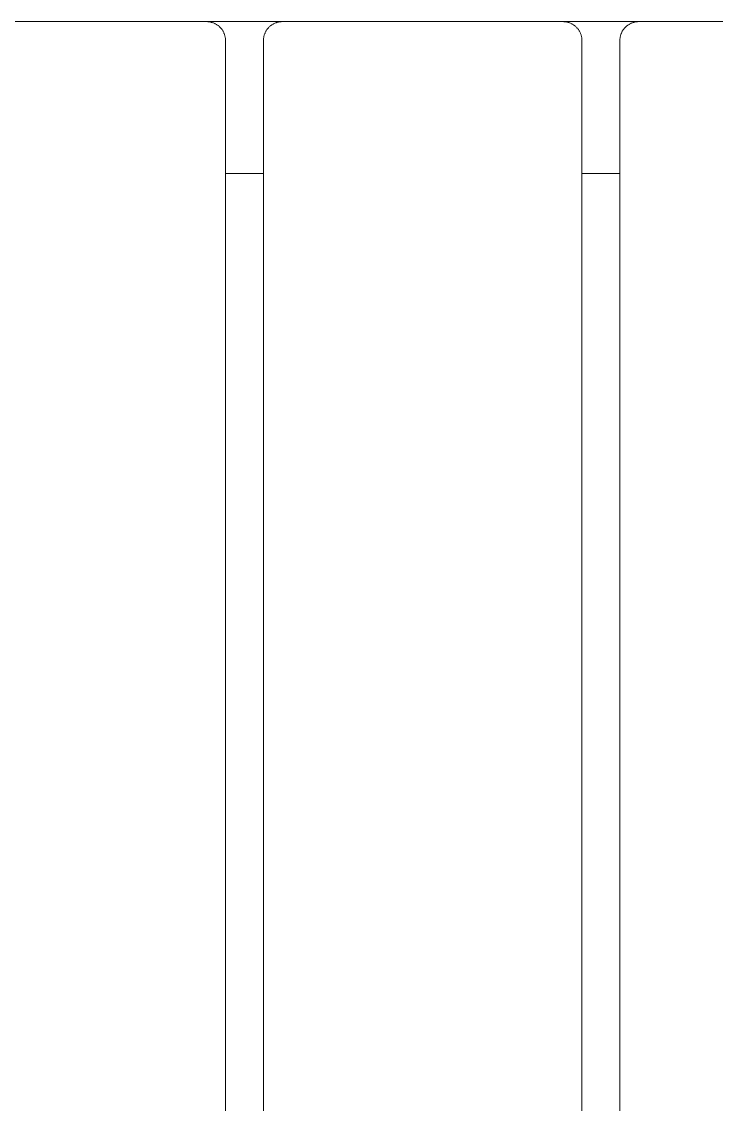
# Model space of a CAD drawing. Header units: millimetres. Extents: x -152 to 4236, y -557 to 2576.
# Drawn here: x 287.5 to 470.7, y 1006.5 to 1292 of the extents above; entities that cross this region are included whole.
import ezdxf

# ---------------------------------------------------------------- set-up
doc = ezdxf.new("R2010")
doc.units = ezdxf.units.MM
doc.layers.add('ZANO_R', color=7, linetype='Continuous', lineweight=0)

msp = doc.modelspace()

# ---------------------------------------------------------------- linework, layer by layer
at = {"layer": 'ZANO_R'}
for p, q in [((262.3, 1291.99), (336.3, 1291.99)), ((336.48, 1291.99), (336.3, 1291.99)), ((356.19, 1291.99), (336.42, 1291.99)), ((336.65, 1291.98), (336.48, 1291.99)), ((336.82, 1291.97), (336.65, 1291.98)), ((336.99, 1291.95), (336.82, 1291.97)), ((337.15, 1291.92), (336.99, 1291.95)), ((337.32, 1291.89), (337.15, 1291.92)), ((337.49, 1291.85), (337.32, 1291.89)), ((337.65, 1291.81), (337.49, 1291.85)), ((337.82, 1291.76), (337.65, 1291.81)), ((337.98, 1291.7), (337.82, 1291.76)), ((338.14, 1291.64), (337.98, 1291.7)), ((338.3, 1291.58), (338.14, 1291.64)), ((338.45, 1291.51), (338.3, 1291.58)), ((338.6, 1291.43), (338.45, 1291.51)), ((338.75, 1291.35), (338.6, 1291.43)), ((338.9, 1291.26), (338.75, 1291.35)), ((339.05, 1291.17), (338.9, 1291.26)), ((339.19, 1291.08), (339.05, 1291.17)), ((339.33, 1290.98), (339.19, 1291.08)), ((339.46, 1290.87), (339.33, 1290.98)), ((339.59, 1290.76), (339.46, 1290.87)), ((339.72, 1290.65), (339.59, 1290.76)), ((339.84, 1290.53), (339.72, 1290.65)), ((339.96, 1290.4), (339.84, 1290.53)), ((340.07, 1290.28), (339.96, 1290.4)), ((352.54, 1290.28), (352.65, 1290.4)), ((352.65, 1290.4), (352.77, 1290.53)), ((352.77, 1290.53), (352.89, 1290.65)), ((352.89, 1290.65), (353.02, 1290.76)), ((353.02, 1290.76), (353.15, 1290.87)), ((353.15, 1290.87), (353.28, 1290.98)), ((353.28, 1290.98), (353.42, 1291.08)), ((353.42, 1291.08), (353.56, 1291.17)), ((353.56, 1291.17), (353.71, 1291.26)), ((353.71, 1291.26), (353.85, 1291.35)), ((353.85, 1291.35), (354, 1291.43)), ((354, 1291.43), (354.16, 1291.51)), ((354.16, 1291.51), (354.31, 1291.58)), ((354.31, 1291.58), (354.47, 1291.64)), ((354.47, 1291.64), (354.63, 1291.7)), ((354.63, 1291.7), (354.79, 1291.76)), ((354.79, 1291.76), (354.96, 1291.81)), ((354.96, 1291.81), (355.12, 1291.85)), ((355.12, 1291.85), (355.29, 1291.89)), ((355.29, 1291.89), (355.45, 1291.92)), ((355.45, 1291.92), (355.62, 1291.95)), ((355.62, 1291.95), (355.79, 1291.97)), ((355.79, 1291.97), (355.96, 1291.98)), ((355.96, 1291.98), (356.13, 1291.99)), ((356.13, 1291.99), (356.3, 1291.99)), ((356.3, 1291.99), (430.3, 1291.99)), ((430.48, 1291.99), (430.3, 1291.99)), ((450.19, 1291.99), (430.42, 1291.99)), ((430.65, 1291.98), (430.48, 1291.99)), ((430.82, 1291.97), (430.65, 1291.98)), ((430.99, 1291.95), (430.82, 1291.97)), ((431.15, 1291.92), (430.99, 1291.95)), ((431.32, 1291.89), (431.15, 1291.92)), ((431.49, 1291.85), (431.32, 1291.89)), ((431.65, 1291.81), (431.49, 1291.85)), ((431.82, 1291.76), (431.65, 1291.81)), ((431.98, 1291.7), (431.82, 1291.76)), ((432.14, 1291.64), (431.98, 1291.7)), ((432.3, 1291.58), (432.14, 1291.64)), ((432.45, 1291.51), (432.3, 1291.58)), ((432.6, 1291.43), (432.45, 1291.51)), ((432.75, 1291.35), (432.6, 1291.43)), ((432.9, 1291.26), (432.75, 1291.35)), ((433.05, 1291.17), (432.9, 1291.26)), ((433.19, 1291.08), (433.05, 1291.17)), ((433.33, 1290.98), (433.19, 1291.08)), ((433.46, 1290.87), (433.33, 1290.98)), ((433.59, 1290.76), (433.46, 1290.87)), ((433.72, 1290.65), (433.59, 1290.76)), ((433.84, 1290.53), (433.72, 1290.65)), ((433.96, 1290.4), (433.84, 1290.53)), ((434.07, 1290.28), (433.96, 1290.4)), ((446.54, 1290.28), (446.65, 1290.4)), ((446.65, 1290.4), (446.77, 1290.53)), ((446.77, 1290.53), (446.89, 1290.65)), ((446.89, 1290.65), (447.02, 1290.76)), ((447.02, 1290.76), (447.15, 1290.87)), ((447.15, 1290.87), (447.28, 1290.98)), ((447.28, 1290.98), (447.42, 1291.08)), ((447.42, 1291.08), (447.56, 1291.17)), ((447.56, 1291.17), (447.71, 1291.26)), ((447.71, 1291.26), (447.85, 1291.35)), ((447.85, 1291.35), (448, 1291.43)), ((448, 1291.43), (448.16, 1291.51)), ((448.16, 1291.51), (448.31, 1291.58)), ((448.31, 1291.58), (448.47, 1291.64)), ((448.47, 1291.64), (448.63, 1291.7)), ((448.63, 1291.7), (448.79, 1291.76)), ((448.79, 1291.76), (448.96, 1291.81)), ((448.96, 1291.81), (449.12, 1291.85)), ((449.12, 1291.85), (449.29, 1291.89)), ((449.29, 1291.89), (449.45, 1291.92)), ((449.45, 1291.92), (449.62, 1291.95)), ((449.62, 1291.95), (449.79, 1291.97)), ((449.79, 1291.97), (449.96, 1291.98)), ((449.96, 1291.98), (450.13, 1291.99)), ((450.13, 1291.99), (450.3, 1291.99)), ((450.3, 1291.99), (524.3, 1291.99)), ((340.18, 1290.15), (340.07, 1290.28)), ((340.29, 1290.01), (340.18, 1290.15)), ((340.39, 1289.88), (340.29, 1290.01)), ((340.49, 1289.73), (340.39, 1289.88)), ((340.58, 1289.59), (340.49, 1289.73)), ((340.66, 1289.44), (340.58, 1289.59)), ((340.74, 1289.29), (340.66, 1289.44)), ((340.82, 1289.14), (340.74, 1289.29)), ((340.89, 1288.98), (340.82, 1289.14)), ((340.96, 1288.83), (340.89, 1288.98)), ((341.02, 1288.67), (340.96, 1288.83)), ((341.07, 1288.5), (341.02, 1288.67)), ((341.12, 1288.34), (341.07, 1288.5)), ((341.16, 1288.18), (341.12, 1288.34)), ((341.2, 1288.01), (341.16, 1288.18)), ((341.23, 1287.84), (341.2, 1288.01)), ((341.26, 1287.67), (341.23, 1287.84)), ((341.28, 1287.5), (341.26, 1287.67)), ((351.33, 1287.5), (351.35, 1287.67)), ((351.35, 1287.67), (351.38, 1287.84)), ((351.38, 1287.84), (351.41, 1288.01)), ((351.41, 1288.01), (351.45, 1288.18)), ((351.45, 1288.18), (351.49, 1288.34)), ((351.49, 1288.34), (351.54, 1288.5)), ((351.54, 1288.5), (351.59, 1288.67)), ((351.59, 1288.67), (351.65, 1288.83)), ((351.65, 1288.83), (351.72, 1288.98)), ((351.72, 1288.98), (351.79, 1289.14)), ((351.79, 1289.14), (351.86, 1289.29)), ((351.86, 1289.29), (351.95, 1289.44)), ((351.95, 1289.44), (352.03, 1289.59)), ((352.03, 1289.59), (352.12, 1289.73)), ((352.12, 1289.73), (352.22, 1289.88)), ((352.22, 1289.88), (352.32, 1290.01)), ((352.32, 1290.01), (352.43, 1290.15)), ((352.43, 1290.15), (352.54, 1290.28)), ((434.18, 1290.15), (434.07, 1290.28)), ((434.29, 1290.01), (434.18, 1290.15)), ((434.39, 1289.88), (434.29, 1290.01)), ((434.49, 1289.73), (434.39, 1289.88)), ((434.58, 1289.59), (434.49, 1289.73)), ((434.66, 1289.44), (434.58, 1289.59)), ((434.74, 1289.29), (434.66, 1289.44)), ((434.82, 1289.14), (434.74, 1289.29)), ((434.89, 1288.98), (434.82, 1289.14)), ((434.96, 1288.83), (434.89, 1288.98)), ((435.02, 1288.67), (434.96, 1288.83)), ((435.07, 1288.5), (435.02, 1288.67)), ((435.12, 1288.34), (435.07, 1288.5)), ((435.16, 1288.18), (435.12, 1288.34)), ((435.2, 1288.01), (435.16, 1288.18)), ((435.23, 1287.84), (435.2, 1288.01)), ((435.26, 1287.67), (435.23, 1287.84)), ((435.28, 1287.5), (435.26, 1287.67)), ((445.33, 1287.5), (445.35, 1287.67)), ((445.35, 1287.67), (445.38, 1287.84)), ((445.38, 1287.84), (445.41, 1288.01)), ((445.41, 1288.01), (445.45, 1288.18)), ((445.45, 1288.18), (445.49, 1288.34)), ((445.49, 1288.34), (445.54, 1288.5)), ((445.54, 1288.5), (445.59, 1288.67)), ((445.59, 1288.67), (445.65, 1288.83)), ((445.65, 1288.83), (445.72, 1288.98)), ((445.72, 1288.98), (445.79, 1289.14)), ((445.79, 1289.14), (445.86, 1289.29)), ((445.86, 1289.29), (445.95, 1289.44)), ((445.95, 1289.44), (446.03, 1289.59)), ((446.03, 1289.59), (446.12, 1289.73)), ((446.12, 1289.73), (446.22, 1289.88)), ((446.22, 1289.88), (446.32, 1290.01)), ((446.32, 1290.01), (446.43, 1290.15)), ((446.43, 1290.15), (446.54, 1290.28)), ((341.29, 1287.33), (341.28, 1287.5)), ((341.3, 1287.16), (341.29, 1287.33)), ((341.3, 1286.99), (341.3, 1287.16)), ((341.3, 1286.99), (341.3, 846.99)), ((351.3, 1286.99), (351.31, 1287.16)), ((351.3, 846.99), (351.3, 1286.99)), ((351.31, 1287.16), (351.32, 1287.33)), ((351.32, 1287.33), (351.33, 1287.5)), ((435.29, 1287.33), (435.28, 1287.5)), ((435.3, 1287.16), (435.29, 1287.33)), ((435.3, 1286.99), (435.3, 1287.16)), ((435.3, 1286.99), (435.3, 846.99)), ((445.3, 1286.99), (445.31, 1287.16)), ((445.3, 846.99), (445.3, 1286.99)), ((445.31, 1287.16), (445.32, 1287.33)), ((445.32, 1287.33), (445.33, 1287.5)), ((341.3, 1251.99), (351.3, 1251.99)), ((435.3, 1251.99), (445.3, 1251.99))]:
    msp.add_line(p, q, dxfattribs=at)

doc.saveas('drawing.dxf')
